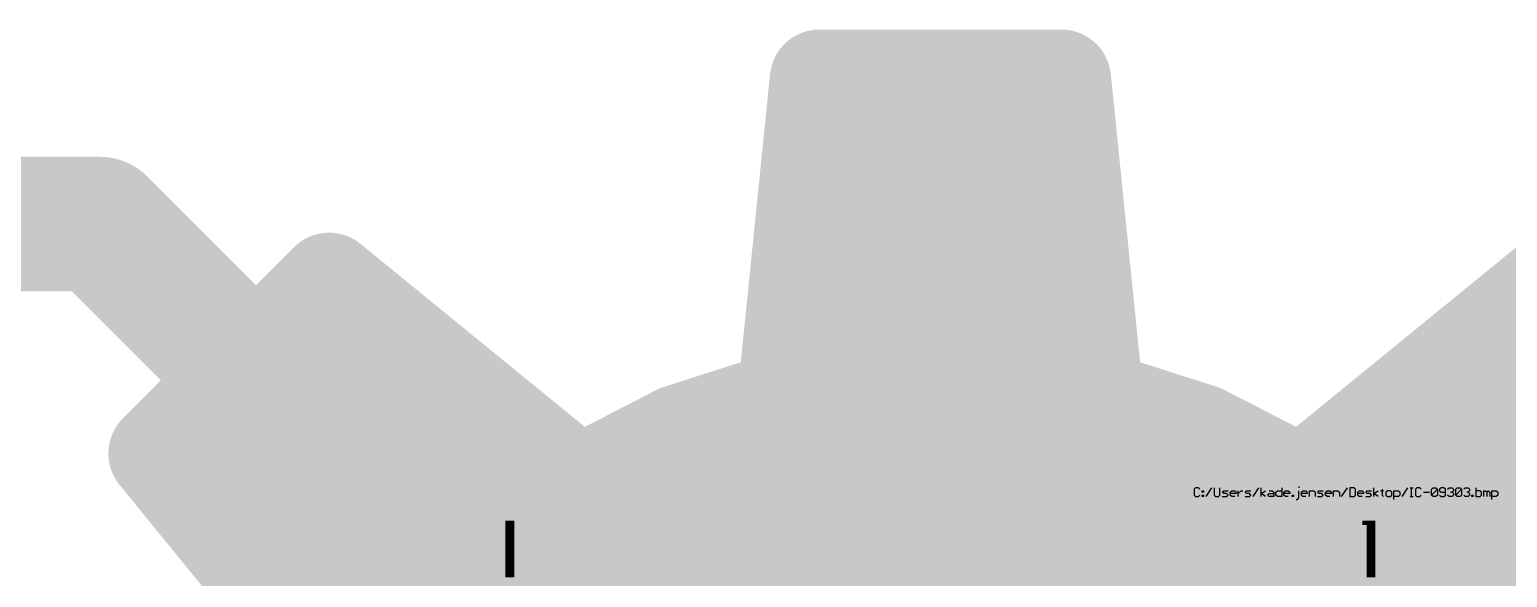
# Model space of a CAD drawing. Extents: x -43 to 64, y -8 to 16.
# Drawn here: x 6.244 to 8.477, y 9.626 to 10.454 of the extents above; entities that cross this region are included whole.
import ezdxf

# ---------------------------------------------------------------- set-up
doc = ezdxf.new("R2010")
doc.units = 0
for name, color, linetype in [('16', 132, 'CONTINUOUS'), ('200', 132, 'CONTINUOUS'), ('201', 110, 'CONTINUOUS'), ('21', 41, 'CONTINUOUS'), ('22', 40, 'CONTINUOUS')]:
    doc.layers.add(name, color=color, linetype=linetype)

# ---------------------------------------------------------------- blocks, each defined once
blk = doc.blocks.new('RECT')
blk.add_solid([(-0.5, -0.5), (0.5, -0.5), (-0.5, 0.5), (0.5, 0.5)])

msp = doc.modelspace()

# ---------------------------------------------------------------- linework, layer by layer
at = {"layer": '16', "const_width": 0.2032}
for points in [[(5.08, 10.16), (6.35, 10.16)], [(6.35, 10.16), (7.62, 8.89)]]:
    msp.add_lwpolyline(points, dxfattribs=at)
at = {"layer": '16', "const_width": 0.1016}
for points in [[(6.3859, 10.1959, 1), (6.3141, 10.1241)], [(6.35, 10.1092, 1), (6.35, 10.2108)]]:
    msp.add_lwpolyline(points, format="xyb", dxfattribs=at)
at = {"layer": '201'}
for p, q in [((8.0053, 9.7617), (8.0031, 9.7595)), ((8.0031, 9.7595), (8.0031, 9.7507)), ((8.0097, 9.7617), (8.0053, 9.7617)), ((8.0119, 9.7595), (8.0097, 9.7617)), ((8.0153, 9.7573), (8.0175, 9.7573)), ((8.0153, 9.7551), (8.0153, 9.7573)), ((8.0175, 9.7573), (8.0175, 9.7551)), ((8.0214, 9.7485), (8.0302, 9.7617)), ((8.0335, 9.7617), (8.0335, 9.7507)), ((8.0423, 9.7507), (8.0423, 9.7617)), ((8.0457, 9.7551), (8.0479, 9.7573)), ((8.0479, 9.7573), (8.0545, 9.7573)), ((8.0579, 9.7551), (8.0601, 9.7573)), ((8.0601, 9.7573), (8.0645, 9.7573)), ((8.0645, 9.7573), (8.0667, 9.7551)), ((8.07, 9.7485), (8.07, 9.7573)), ((8.07, 9.7529), (8.0744, 9.7573)), ((8.0744, 9.7573), (8.0766, 9.7573)), ((8.0801, 9.7551), (8.0823, 9.7573)), ((8.0823, 9.7573), (8.089, 9.7573)), ((8.0923, 9.7485), (8.1011, 9.7617)), ((8.1045, 9.7485), (8.1045, 9.7617)), ((8.1045, 9.7529), (8.1111, 9.7573)), ((8.1168, 9.7573), (8.1212, 9.7573)), ((8.1212, 9.7573), (8.1234, 9.7551)), ((8.1268, 9.7551), (8.129, 9.7573)), ((8.129, 9.7573), (8.1356, 9.7573)), ((8.1356, 9.7617), (8.1356, 9.7485)), ((8.1389, 9.7551), (8.1411, 9.7573)), ((8.1411, 9.7573), (8.1455, 9.7573)), ((8.1455, 9.7573), (8.1477, 9.7551)), ((8.1616, 9.7639), (8.1616, 9.7617)), ((8.1616, 9.7463), (8.1616, 9.7573)), ((8.1653, 9.7551), (8.1675, 9.7573)), ((8.1675, 9.7573), (8.1719, 9.7573)), ((8.1719, 9.7573), (8.1741, 9.7551)), ((8.1774, 9.7485), (8.1774, 9.7573)), ((8.1774, 9.7573), (8.1841, 9.7573)), ((8.1841, 9.7573), (8.1863, 9.7551)), ((8.1896, 9.7551), (8.1918, 9.7573)), ((8.1918, 9.7573), (8.1984, 9.7573)), ((8.2018, 9.7551), (8.204, 9.7573)), ((8.204, 9.7573), (8.2084, 9.7573)), ((8.2084, 9.7573), (8.2106, 9.7551)), ((8.2139, 9.7485), (8.2139, 9.7573)), ((8.2139, 9.7573), (8.2205, 9.7573)), ((8.2205, 9.7573), (8.2227, 9.7551)), ((8.2261, 9.7485), (8.2349, 9.7617)), ((8.2383, 9.7617), (8.2383, 9.7485)), ((8.2449, 9.7617), (8.2383, 9.7617)), ((8.2471, 9.7595), (8.2449, 9.7617)), ((8.2471, 9.7507), (8.2471, 9.7595)), ((8.2504, 9.7551), (8.2526, 9.7573)), ((8.2526, 9.7573), (8.257, 9.7573)), ((8.257, 9.7573), (8.2592, 9.7551)), ((8.2626, 9.7551), (8.2648, 9.7573)), ((8.2648, 9.7573), (8.2714, 9.7573)), ((8.2747, 9.7485), (8.2747, 9.7617)), ((8.2747, 9.7529), (8.2814, 9.7573)), ((8.2849, 9.7573), (8.2893, 9.7573)), ((8.2871, 9.7595), (8.2871, 9.7507)), ((8.2952, 9.7573), (8.293, 9.7551)), ((8.2996, 9.7573), (8.2952, 9.7573)), ((8.3018, 9.7551), (8.2996, 9.7573)), ((8.3051, 9.7441), (8.3051, 9.7573)), ((8.3051, 9.7573), (8.3118, 9.7573)), ((8.3118, 9.7573), (8.314, 9.7551)), ((8.3173, 9.7485), (8.3261, 9.7617)), ((8.3295, 9.7617), (8.3339, 9.7617)), ((8.3317, 9.7485), (8.3317, 9.7617)), ((8.3398, 9.7617), (8.3376, 9.7595)), ((8.3376, 9.7595), (8.3376, 9.7507)), ((8.3442, 9.7617), (8.3398, 9.7617)), ((8.3464, 9.7595), (8.3442, 9.7617)), ((8.3619, 9.7595), (8.3641, 9.7617)), ((8.3619, 9.7507), (8.3619, 9.7595)), ((8.3619, 9.7507), (8.3707, 9.7595)), ((8.3641, 9.7617), (8.3685, 9.7617)), ((8.3685, 9.7617), (8.3707, 9.7595)), ((8.3707, 9.7595), (8.3707, 9.7507)), ((8.3763, 9.7617), (8.3741, 9.7595)), ((8.3741, 9.7595), (8.3741, 9.7573)), ((8.3741, 9.7573), (8.3763, 9.7551)), ((8.3807, 9.7617), (8.3763, 9.7617)), ((8.3829, 9.7595), (8.3807, 9.7617)), ((8.3829, 9.7507), (8.3829, 9.7595)), ((8.3862, 9.7595), (8.3884, 9.7617)), ((8.3884, 9.7617), (8.3928, 9.7617)), ((8.3928, 9.7617), (8.395, 9.7595)), ((8.395, 9.7573), (8.3928, 9.7551)), ((8.395, 9.7595), (8.395, 9.7573)), ((8.3984, 9.7595), (8.4006, 9.7617)), ((8.3984, 9.7507), (8.3984, 9.7595)), ((8.3984, 9.7507), (8.4072, 9.7595)), ((8.4006, 9.7617), (8.405, 9.7617)), ((8.405, 9.7617), (8.4072, 9.7595)), ((8.4072, 9.7595), (8.4072, 9.7507)), ((8.4106, 9.7595), (8.4128, 9.7617)), ((8.4128, 9.7617), (8.4172, 9.7617)), ((8.4172, 9.7617), (8.4194, 9.7595)), ((8.4194, 9.7573), (8.4172, 9.7551)), ((8.4194, 9.7595), (8.4194, 9.7573)), ((8.4288, 9.7617), (8.4288, 9.7485)), ((8.4354, 9.7573), (8.4288, 9.7573)), ((8.4376, 9.7551), (8.4354, 9.7573)), ((8.441, 9.7485), (8.441, 9.7573)), ((8.441, 9.7573), (8.4432, 9.7573)), ((8.4432, 9.7573), (8.4454, 9.7551)), ((8.4454, 9.7551), (8.4476, 9.7573)), ((8.4476, 9.7573), (8.4498, 9.7551)), ((8.4531, 9.7441), (8.4531, 9.7573)), ((8.4531, 9.7573), (8.4597, 9.7573)), ((8.4597, 9.7573), (8.4619, 9.7551)), ((8.0031, 9.7507), (8.0053, 9.7485)), ((8.0053, 9.7485), (8.0097, 9.7485)), ((8.0097, 9.7485), (8.0119, 9.7507)), ((8.0175, 9.7551), (8.0153, 9.7551)), ((8.0153, 9.7507), (8.0175, 9.7507)), ((8.0153, 9.7485), (8.0153, 9.7507)), ((8.0175, 9.7485), (8.0153, 9.7485)), ((8.0175, 9.7507), (8.0175, 9.7485)), ((8.0335, 9.7507), (8.0357, 9.7485)), ((8.0357, 9.7485), (8.0401, 9.7485)), ((8.0401, 9.7485), (8.0423, 9.7507)), ((8.0479, 9.7529), (8.0457, 9.7551)), ((8.0457, 9.7485), (8.0523, 9.7485)), ((8.0523, 9.7529), (8.0479, 9.7529)), ((8.0545, 9.7507), (8.0523, 9.7529)), ((8.0523, 9.7485), (8.0545, 9.7507)), ((8.0579, 9.7507), (8.0579, 9.7551)), ((8.0667, 9.7529), (8.0579, 9.7529)), ((8.0601, 9.7485), (8.0579, 9.7507)), ((8.0645, 9.7485), (8.0601, 9.7485)), ((8.0667, 9.7551), (8.0667, 9.7529)), ((8.0823, 9.7529), (8.0801, 9.7551)), ((8.0801, 9.7485), (8.0868, 9.7485)), ((8.0868, 9.7529), (8.0823, 9.7529)), ((8.089, 9.7507), (8.0868, 9.7529)), ((8.0868, 9.7485), (8.089, 9.7507)), ((8.1111, 9.7485), (8.1045, 9.7529)), ((8.1146, 9.7507), (8.1168, 9.7529)), ((8.1168, 9.7485), (8.1146, 9.7507)), ((8.1168, 9.7529), (8.1234, 9.7529)), ((8.1234, 9.7485), (8.1168, 9.7485)), ((8.1234, 9.7551), (8.1234, 9.7485)), ((8.1268, 9.7507), (8.1268, 9.7551)), ((8.129, 9.7485), (8.1268, 9.7507)), ((8.1356, 9.7485), (8.129, 9.7485)), ((8.1389, 9.7507), (8.1389, 9.7551)), ((8.1477, 9.7529), (8.1389, 9.7529)), ((8.1411, 9.7485), (8.1389, 9.7507)), ((8.1455, 9.7485), (8.1411, 9.7485)), ((8.1477, 9.7551), (8.1477, 9.7529)), ((8.1511, 9.7485), (8.1511, 9.7507)), ((8.1511, 9.7507), (8.1533, 9.7507)), ((8.1533, 9.7485), (8.1511, 9.7485)), ((8.1533, 9.7507), (8.1533, 9.7485)), ((8.1572, 9.7441), (8.1594, 9.7441)), ((8.1594, 9.7441), (8.1616, 9.7463)), ((8.1653, 9.7507), (8.1653, 9.7551)), ((8.1741, 9.7529), (8.1653, 9.7529)), ((8.1675, 9.7485), (8.1653, 9.7507)), ((8.1719, 9.7485), (8.1675, 9.7485)), ((8.1741, 9.7551), (8.1741, 9.7529)), ((8.1863, 9.7551), (8.1863, 9.7485)), ((8.1918, 9.7529), (8.1896, 9.7551)), ((8.1896, 9.7485), (8.1962, 9.7485)), ((8.1962, 9.7529), (8.1918, 9.7529)), ((8.1984, 9.7507), (8.1962, 9.7529)), ((8.1962, 9.7485), (8.1984, 9.7507)), ((8.2018, 9.7507), (8.2018, 9.7551)), ((8.2106, 9.7529), (8.2018, 9.7529)), ((8.204, 9.7485), (8.2018, 9.7507)), ((8.2084, 9.7485), (8.204, 9.7485)), ((8.2106, 9.7551), (8.2106, 9.7529)), ((8.2227, 9.7551), (8.2227, 9.7485)), ((8.2383, 9.7485), (8.2449, 9.7485)), ((8.2449, 9.7485), (8.2471, 9.7507)), ((8.2504, 9.7507), (8.2504, 9.7551)), ((8.2592, 9.7529), (8.2504, 9.7529)), ((8.2526, 9.7485), (8.2504, 9.7507)), ((8.257, 9.7485), (8.2526, 9.7485)), ((8.2592, 9.7551), (8.2592, 9.7529)), ((8.2648, 9.7529), (8.2626, 9.7551)), ((8.2626, 9.7485), (8.2692, 9.7485)), ((8.2692, 9.7529), (8.2648, 9.7529)), ((8.2714, 9.7507), (8.2692, 9.7529)), ((8.2692, 9.7485), (8.2714, 9.7507)), ((8.2814, 9.7485), (8.2747, 9.7529)), ((8.2871, 9.7507), (8.2893, 9.7485)), ((8.293, 9.7551), (8.293, 9.7507)), ((8.293, 9.7507), (8.2952, 9.7485)), ((8.2952, 9.7485), (8.2996, 9.7485)), ((8.2996, 9.7485), (8.3018, 9.7507)), ((8.3018, 9.7507), (8.3018, 9.7551)), ((8.3118, 9.7485), (8.3051, 9.7485)), ((8.314, 9.7507), (8.3118, 9.7485)), ((8.314, 9.7551), (8.314, 9.7507)), ((8.3295, 9.7485), (8.3339, 9.7485)), ((8.3376, 9.7507), (8.3398, 9.7485)), ((8.3398, 9.7485), (8.3442, 9.7485)), ((8.3442, 9.7485), (8.3464, 9.7507)), ((8.3497, 9.7551), (8.3586, 9.7551)), ((8.3641, 9.7485), (8.3619, 9.7507)), ((8.3685, 9.7485), (8.3641, 9.7485)), ((8.3707, 9.7507), (8.3685, 9.7485)), ((8.3741, 9.7507), (8.3763, 9.7485)), ((8.3763, 9.7551), (8.3829, 9.7551)), ((8.3763, 9.7485), (8.3807, 9.7485)), ((8.3807, 9.7485), (8.3829, 9.7507)), ((8.3884, 9.7485), (8.3862, 9.7507)), ((8.3928, 9.7485), (8.3884, 9.7485)), ((8.3928, 9.7551), (8.3906, 9.7551)), ((8.3928, 9.7551), (8.395, 9.7529)), ((8.395, 9.7507), (8.3928, 9.7485)), ((8.395, 9.7529), (8.395, 9.7507)), ((8.4006, 9.7485), (8.3984, 9.7507)), ((8.405, 9.7485), (8.4006, 9.7485)), ((8.4072, 9.7507), (8.405, 9.7485)), ((8.4128, 9.7485), (8.4106, 9.7507)), ((8.4172, 9.7485), (8.4128, 9.7485)), ((8.4172, 9.7551), (8.415, 9.7551)), ((8.4172, 9.7551), (8.4194, 9.7529)), ((8.4194, 9.7507), (8.4172, 9.7485)), ((8.4194, 9.7529), (8.4194, 9.7507)), ((8.4227, 9.7485), (8.4227, 9.7507)), ((8.4227, 9.7507), (8.4249, 9.7507)), ((8.4249, 9.7485), (8.4227, 9.7485)), ((8.4249, 9.7507), (8.4249, 9.7485)), ((8.4288, 9.7485), (8.4354, 9.7485)), ((8.4354, 9.7485), (8.4376, 9.7507)), ((8.4376, 9.7507), (8.4376, 9.7551)), ((8.4454, 9.7551), (8.4454, 9.7485)), ((8.4498, 9.7551), (8.4498, 9.7485)), ((8.4597, 9.7485), (8.4531, 9.7485)), ((8.4619, 9.7507), (8.4597, 9.7485)), ((8.4619, 9.7551), (8.4619, 9.7507))]:
    msp.add_line(p, q, dxfattribs=at)
at = {"layer": '21', "const_width": 0.127}
msp.add_lwpolyline([(8.22, 9.69), (7.02, 9.69)], dxfattribs=at)
at = {"layer": '21', "const_width": 0.0635}
for points in [[(7.02, 9.7218, 1), (7.02, 9.6583)], [(8.22, 9.6583, 1), (8.22, 9.7218)]]:
    msp.add_lwpolyline(points, format="xyb", dxfattribs=at)
at = {"layer": '22', "const_width": 0.15}
for points in [[(7.388, 9.8949), (7.4372, 10.3788)], [(7.4372, 10.3788), (7.8028, 10.3788)], [(7.8028, 10.3788), (7.852, 9.8949)], [(7.4343, 10.35), (7.8057, 10.35)], [(7.419, 10.2), (7.821, 10.2)], [(6.438, 9.8135), (6.6965, 10.072)], [(6.6965, 10.072), (7.0735, 9.7646)], [(8.1665, 9.7646), (8.5435, 10.072)], [(8.5435, 10.072), (8.802, 9.8135)], [(6.6745, 10.05), (6.7235, 10.05)], [(7.4038, 10.05), (7.8362, 10.05)], [(8.5165, 10.05), (8.5655, 10.05)], [(6.5245, 9.9), (6.9074, 9.9)], [(7.2253, 9.8428), (7.388, 9.8949)], [(7.3885, 9.9), (7.8515, 9.9)], [(7.852, 9.8949), (8.0147, 9.8428)], [(8.3326, 9.9), (8.7155, 9.9)], [(7.0735, 9.7646), (7.2253, 9.8428)], [(8.0147, 9.8428), (8.1665, 9.7646)], [(6.7454, 9.4365), (6.438, 9.8135)], [(6.4898, 9.75), (8.7502, 9.75)], [(6.6121, 9.6), (8.6279, 9.6)]]:
    msp.add_lwpolyline(points, dxfattribs=at)
at = {"layer": '22', "const_width": 0.075}
for points in [[(7.4372, 10.4163, 1), (7.4372, 10.3413)], [(7.4745, 10.375, 1), (7.3999, 10.3826)], [(7.8401, 10.3826, 1), (7.7655, 10.375)], [(7.8028, 10.3413, 1), (7.8028, 10.4163)], [(7.4343, 10.3875, 1), (7.4343, 10.3125)], [(7.8057, 10.3125, 1), (7.8057, 10.3875)], [(7.419, 10.2375, 1), (7.419, 10.1625)], [(7.821, 10.1625, 1), (7.821, 10.2375)], [(6.7202, 10.1011, 1), (6.6728, 10.0429)], [(6.723, 10.0455, 1), (6.67, 10.0985)], [(8.57, 10.0985, 1), (8.517, 10.0455)], [(6.6745, 10.0875, 1), (6.6745, 10.0125)], [(6.7235, 10.0125, 1), (6.7235, 10.0875)], [(7.4038, 10.0875, 1), (7.4038, 10.0125)], [(7.8362, 10.0125, 1), (7.8362, 10.0875)], [(8.5165, 10.0875, 1), (8.5165, 10.0125)], [(6.5245, 9.9375, 1), (6.5245, 9.8625)], [(6.9074, 9.8625, 1), (6.9074, 9.9375)], [(7.3885, 9.9375, 1), (7.3885, 9.8625)], [(7.3994, 9.8592, 1), (7.3766, 9.9306)], [(7.8634, 9.9306, 1), (7.8406, 9.8592)], [(7.8515, 9.8625, 1), (7.8515, 9.9375)], [(8.3326, 9.9375, 1), (8.3326, 9.8625)], [(7.3507, 9.8987, 1), (7.4253, 9.8911)], [(7.8147, 9.8911, 1), (7.8893, 9.8987)], [(7.2139, 9.8785, 1), (7.2368, 9.8071)], [(7.2425, 9.8095, 1), (7.2082, 9.8762)], [(8.0318, 9.8762, 1), (7.9975, 9.8095)], [(8.0032, 9.8071, 1), (8.0261, 9.8785)], [(6.4671, 9.8372, 1), (6.4089, 9.7898)], [(6.4115, 9.84, 1), (6.4645, 9.787)], [(6.4898, 9.7875, 1), (6.4898, 9.7125)], [(7.0563, 9.7979, 1), (7.0907, 9.7313)], [(7.0498, 9.7355, 1), (7.0972, 9.7937)], [(8.1428, 9.7937, 1), (8.1902, 9.7355)], [(8.1493, 9.7313, 1), (8.1837, 9.7979)], [(6.6121, 9.6375, 1), (6.6121, 9.5625)]]:
    msp.add_lwpolyline(points, format="xyb", dxfattribs=at)

# ---------------------------------------------------------------- block references
at = {"layer": '200', "yscale": 0.0066, "rotation": 180}
for p, xscale in [((6.9695, 9.7089), 0.0132), ((7.6167, 9.7221), 1.2944), ((7.62, 9.7155), 1.301), ((8.2672, 9.7089), 0.0198), ((6.9695, 9.7023), 0.0132), ((6.9695, 9.6957), 0.0132), ((6.9695, 9.6891), 0.0132), ((8.2705, 9.7023), 0.0132), ((8.2705, 9.6957), 0.0132), ((8.2705, 9.6891), 0.0132), ((6.9695, 9.6825), 0.0132), ((6.9695, 9.6759), 0.0132), ((6.9695, 9.6693), 0.0132), ((8.2705, 9.6825), 0.0132), ((8.2705, 9.6759), 0.0132), ((8.2705, 9.6693), 0.0132), ((6.9695, 9.6627), 0.0132), ((6.9695, 9.6561), 0.0132), ((6.9695, 9.6495), 0.0132), ((6.9695, 9.6429), 0.0132), ((8.2705, 9.6627), 0.0132), ((8.2705, 9.6561), 0.0132), ((8.2705, 9.6495), 0.0132), ((8.2705, 9.6429), 0.0132), ((6.9695, 9.6363), 0.0132), ((6.9695, 9.6296), 0.0132), ((8.2705, 9.6363), 0.0132), ((8.2705, 9.6296), 0.0132)]:
    msp.add_blockref('RECT', p, dxfattribs=dict(at, xscale=xscale))
at = {"layer": '201', "yscale": 0.0066, "rotation": 180}
for p, xscale in [((7.6299, 9.7287), 1.6774), ((6.8804, 9.7221), 0.1783), ((6.8804, 9.7155), 0.1783), ((6.8771, 9.7089), 0.1717), ((7.6167, 9.7089), 1.2812), ((8.3663, 9.7221), 0.2047), ((8.3696, 9.7155), 0.1981), ((8.3729, 9.7089), 0.1915), ((6.8771, 9.7023), 0.1717), ((6.8771, 9.6957), 0.1717), ((6.8771, 9.6891), 0.1717), ((7.62, 9.7023), 1.2878), ((7.62, 9.6957), 1.2878), ((7.62, 9.6891), 1.2878), ((8.3729, 9.7023), 0.1915), ((8.3729, 9.6957), 0.1915), ((8.3729, 9.6891), 0.1915), ((6.8771, 9.6825), 0.1717), ((6.8771, 9.6759), 0.1717), ((6.8771, 9.6693), 0.1717), ((7.62, 9.6825), 1.2878), ((7.62, 9.6759), 1.2878), ((7.62, 9.6693), 1.2878), ((8.3729, 9.6825), 0.1915), ((8.3729, 9.6759), 0.1915), ((8.3729, 9.6693), 0.1915), ((6.8771, 9.6627), 0.1717), ((6.8771, 9.6561), 0.1717), ((6.8771, 9.6495), 0.1717), ((6.8771, 9.6429), 0.1717), ((7.62, 9.6627), 1.2878), ((7.62, 9.6561), 1.2878), ((7.62, 9.6495), 1.2878), ((7.62, 9.6429), 1.2878), ((8.3729, 9.6627), 0.1915), ((8.3729, 9.6561), 0.1915), ((8.3729, 9.6495), 0.1915), ((8.3729, 9.6429), 0.1915), ((6.8771, 9.6363), 0.1717), ((6.8771, 9.6296), 0.1717), ((7.62, 9.6363), 1.2878), ((7.62, 9.6296), 1.2878), ((8.3729, 9.6363), 0.1915), ((8.3729, 9.6296), 0.1915)]:
    msp.add_blockref('RECT', p, dxfattribs=dict(at, xscale=xscale))

doc.saveas('drawing.dxf')
